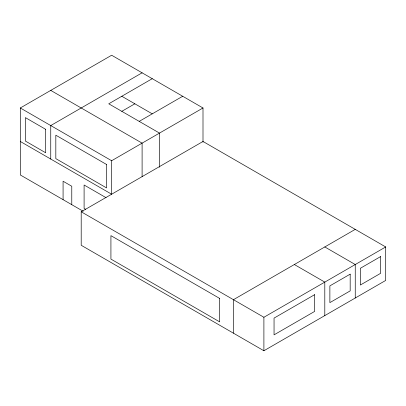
<?xml version="1.0" encoding="UTF-8"?>
<svg xmlns="http://www.w3.org/2000/svg" width="406" height="406" viewBox="0 0 406 406"><rect width="100%" height="100%" fill="white"/><g stroke="black" fill="none" stroke-linecap="round" stroke-linejoin="round"><path stroke-width="0.61" d="M83.205 211.272L20.3 174.956L20.3 107.981L111.65 55.241L203 107.981L203 142.1M142.1 72.821L50.75 125.566L50.75 159.05M152.25 78.683L108.752 103.799L159.502 133.097L159.502 167.216M121.8 111.33L134.848 103.799M139.202 121.379L182.7 96.263M20.3 107.981L111.65 160.725L203 107.981M81.2 211.79L203 141.471L385.7 246.95L385.7 280.434L263.9 350.759L81.2 245.275L81.2 211.79L263.9 317.269L385.7 246.95M355.25 229.37L233.45 299.689L233.45 333.179M121.8 96.263L152.25 113.842M324.8 246.95L355.25 264.529L355.25 298.019M50.75 90.401L142.1 143.145L142.1 176.63M294.35 264.529L324.8 282.109L324.8 315.599M20.3 141.471L111.65 194.21L111.65 160.725M106.027 197.661L84.098 184.999L84.098 208.44L85.742 209.389M263.9 317.269L263.9 350.759M71.776 204.675L71.776 186.258L63.077 181.233L63.077 199.65M314.65 294.67L274.05 318.106L274.05 334.854L314.65 311.412L314.65 294.67M350.175 274.157L329.875 285.88L329.875 302.622L350.175 290.899L350.175 274.157M380.625 256.577L360.325 268.3L360.325 285.042L380.625 273.319L380.625 256.577M45.675 129.331L25.375 117.608L25.375 141.049L45.675 152.773L45.675 129.331M106.575 164.491L55.825 135.193L55.825 158.629L106.575 187.932L106.575 164.491M219.676 298.435L110.924 235.647L110.924 259.089L219.676 321.877L219.676 298.435"/></g></svg>
